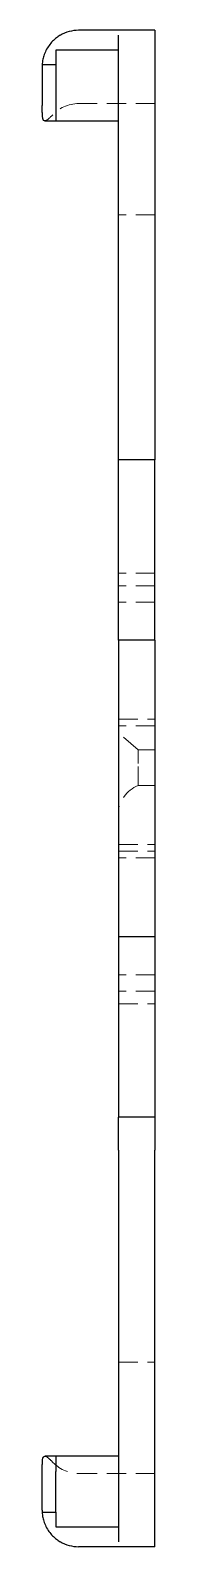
# Model space of a CAD drawing. Header units: millimetres. Extents: x 47 to 227, y 7 to 162.
# Drawn here: x 219.3 to 226.7, y 7 to 107 of the extents above.
import ezdxf

# ---------------------------------------------------------------- set-up
doc = ezdxf.new("R2010")
doc.units = ezdxf.units.MM
doc.linetypes.add('HIDDEN', pattern=[1.905, 1.27, -0.635])

msp = doc.modelspace()

# ---------------------------------------------------------------- linework, layer by layer
at = {"color": 7, "linetype": 'Continuous', "lineweight": 25}
for p, q in [((226.74, 107), (221.7, 107)), ((224.33, 80.86), (224.33, 106.67)), ((226.74, 107), (226.74, 80.86)), ((224.33, 105.7), (220.2, 105.7)), ((220.2, 105.7), (220.2, 104.73)), ((220.2, 104.73), (219.29, 104.73)), ((219.29, 102.55), (219.29, 102.05)), ((219.29, 101.58), (219.29, 102.05)), ((220.2, 102.55), (220.2, 102.05)), ((220.2, 102.05), (220.2, 101.04)), ((219.46, 101.04), (224.33, 101.04)), ((220.2, 101.04), (224.33, 101.04)), ((224.33, 78.68), (224.33, 80.86)), ((226.74, 80.86), (226.74, 78.68)), ((226.74, 78.68), (224.33, 78.68)), ((224.33, 66.78), (224.33, 78.68)), ((226.74, 66.78), (226.74, 78.68)), ((226.74, 66.78), (224.33, 66.78)), ((224.33, 66.78), (224.33, 47.22)), ((226.74, 66.78), (226.74, 47.22)), ((224.33, 47.22), (224.33, 35.32)), ((226.74, 47.22), (224.33, 47.22)), ((226.74, 47.22), (226.74, 35.32)), ((226.74, 35.32), (224.33, 35.32)), ((224.33, 33.14), (224.33, 35.32)), ((226.74, 35.32), (226.74, 33.14)), ((224.33, 33.14), (224.33, 7.33)), ((226.74, 7), (226.74, 33.14)), ((219.29, 11.95), (219.29, 12.42)), ((224.33, 12.96), (219.46, 12.96)), ((224.33, 12.96), (220.2, 12.96)), ((220.2, 12.96), (220.2, 11.95)), ((219.29, 11.45), (219.29, 11.95)), ((220.2, 11.45), (220.2, 11.95)), ((219.29, 9.27), (220.2, 9.27)), ((220.2, 9.27), (220.2, 8.3)), ((220.2, 8.3), (224.33, 8.3)), ((226.74, 7), (221.7, 7))]:
    msp.add_line(p, q, dxfattribs=at)
at = {"color": 7, "linetype": 'HIDDEN', "lineweight": 18}
for p, q in [((224.33, 105.7), (220.2, 105.7)), ((226.74, 102.18), (221.7, 102.18)), ((226.74, 94.84), (224.33, 94.84)), ((226.74, 71.2), (224.33, 71.2)), ((226.74, 70.37), (224.33, 70.37)), ((226.74, 69.29), (224.33, 69.29)), ((224.33, 61.57), (226.74, 61.57)), ((226.74, 61.13), (224.33, 61.13)), ((225.63, 59.56), (224.33, 60.69)), ((225.63, 58.64), (225.63, 59.56)), ((226.74, 59.56), (225.63, 59.56)), ((225.63, 57.19), (225.63, 58.64)), ((226.74, 57.19), (225.63, 57.19)), ((224.33, 53.31), (226.74, 53.31)), ((224.33, 52.87), (226.74, 52.87)), ((226.74, 52.43), (224.33, 52.43)), ((226.74, 44.71), (224.33, 44.71)), ((226.74, 43.63), (224.33, 43.63)), ((224.33, 42.8), (226.74, 42.8)), ((224.33, 19.16), (226.74, 19.16)), ((226.74, 11.82), (221.7, 11.82)), ((224.33, 8.3), (220.2, 8.3))]:
    msp.add_line(p, q, dxfattribs=at)
at = {"color": 7, "linetype": 'Continuous', "lineweight": 25}
for centre, start, end in [((221.7, 104.59), 90, 120.4534), ((221.7, 9.41), 239.5466, 270)]:
    msp.add_arc(centre, 2.41, start, end, dxfattribs=at)
at = {"color": 7, "linetype": 'HIDDEN', "lineweight": 18}
for centre, major_axis, ratio, start_param, end_param in [((221.7, 99.65), (0, 2.52), 0.955074, 0, 0.831554), ((226.68, 55.36), (2.36, 0), 0.869287, 2.033876, 3.095952), ((221.7, 14.35), (0, 2.52), 0.955074, 2.310038, 3.141593)]:
    msp.add_ellipse(centre, major_axis=major_axis, ratio=ratio, start_param=start_param, end_param=end_param, dxfattribs=at)
at = {"color": 7, "linetype": 'Continuous', "lineweight": 25}
for points, knots in [([(220.48, 106.67), (220.4, 106.62), (220.32, 106.57), (220.15, 106.44), (220.06, 106.36), (219.82, 106.11), (219.66, 105.9), (219.49, 105.56), (219.44, 105.44), (219.37, 105.21), (219.34, 105.11), (219.31, 104.93), (219.3, 104.86), (219.29, 104.76), (219.29, 104.73), (219.29, 104.73)], [0, 0, 0, 0, 0.125, 0.125, 0.25, 0.25, 0.5, 0.5, 0.625, 0.625, 0.75, 0.75, 0.875, 0.875, 1, 1, 1, 1]), ([(219.29, 104.59), (219.29, 104.48), (219.29, 104.01), (219.29, 103.14), (219.29, 102.55)], [0.9310042, 0.9310042, 0.9310042, 0.9310042, 0.9952364, 1.1161188, 1.1161188, 1.1161188, 1.1161188]), ([(219.29, 101.58), (219.29, 101.48), (219.29, 101.3), (219.33, 101.12), (219.39, 101.04), (219.45, 101.05), (219.46, 101.05)], [0, 0, 0, 0, 0.298909, 0.598123, 0.889921, 1, 1, 1, 1]), ([(219.46, 12.95), (219.42, 12.94), (219.34, 12.93), (219.3, 12.76), (219.29, 12.57), (219.29, 12.45), (219.29, 12.42)], [0, 0, 0, 0, 0.318751, 0.623582, 0.91428, 1, 1, 1, 1]), ([(219.29, 9.41), (219.29, 9.52), (219.29, 9.99), (219.29, 10.86), (219.29, 11.45)], [0.9310042, 0.9310042, 0.9310042, 0.9310042, 0.9952364, 1.1161188, 1.1161188, 1.1161188, 1.1161188]), ([(219.29, 9.27), (219.29, 9.27), (219.29, 9.24), (219.3, 9.14), (219.31, 9.07), (219.34, 8.9), (219.37, 8.79), (219.44, 8.56), (219.49, 8.44), (219.6, 8.21), (219.67, 8.1), (219.82, 7.9), (219.9, 7.8), (220.06, 7.64), (220.15, 7.56), (220.32, 7.43), (220.4, 7.38), (220.48, 7.33)], [0, 0, 0, 0, 0.125, 0.125, 0.25, 0.25, 0.375, 0.375, 0.5, 0.5, 0.625, 0.625, 0.75, 0.75, 0.875, 0.875, 1, 1, 1, 1])]:
    msp.add_open_spline(points, degree=3, knots=knots, dxfattribs=at)
for points in [[(219.29, 104.73), (219.29, 104.73), (219.29, 104.69), (219.29, 104.59)], [(220.2, 104.73), (220.2, 104.73), (220.2, 104.27), (220.2, 103.14), (220.2, 102.55)], [(220.2, 9.27), (220.2, 9.27), (220.2, 9.73), (220.2, 10.86), (220.2, 11.45)], [(219.29, 9.41), (219.29, 9.31), (219.29, 9.27), (219.29, 9.27)]]:
    msp.add_open_spline(points, degree=3, dxfattribs=at)
at = {"color": 7, "linetype": 'HIDDEN', "lineweight": 18}
for points, knots in [([(219.46, 101.05), (219.49, 101.05), (219.56, 101.05), (219.72, 101.15), (219.85, 101.29), (219.92, 101.36)], [0, 0, 0, 0, 0.218931, 0.603891, 1, 1, 1, 1]), ([(219.92, 12.64), (219.83, 12.73), (219.66, 12.89), (219.51, 12.98), (219.47, 12.95), (219.46, 12.95)], [0, 0, 0, 0, 0.551717, 0.963941, 1, 1, 1, 1])]:
    msp.add_open_spline(points, degree=3, knots=knots, dxfattribs=at)

doc.saveas('drawing.dxf')
